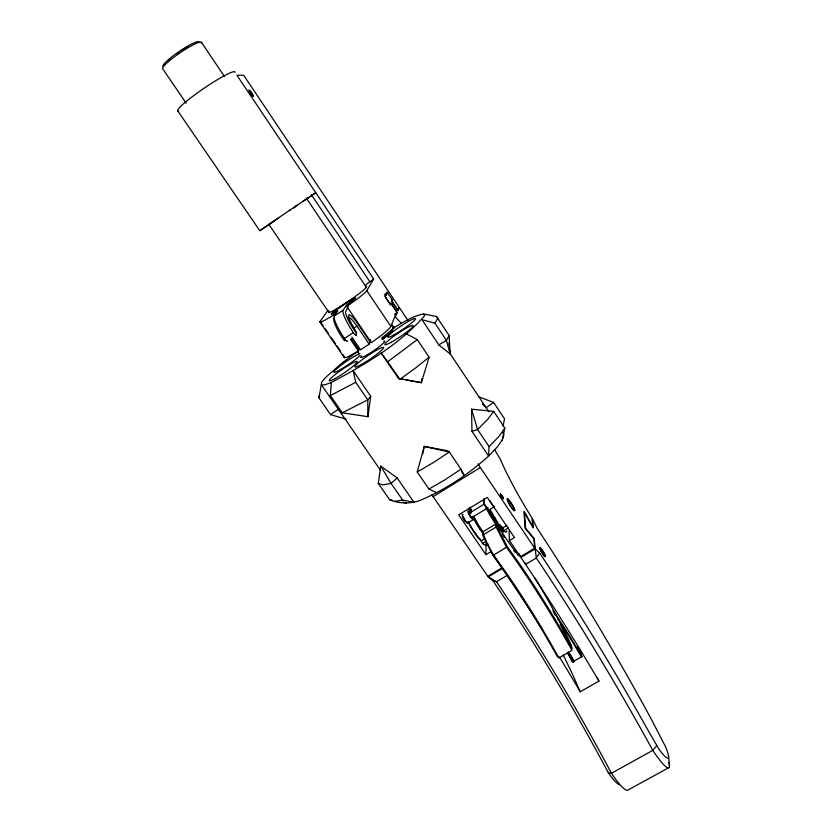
<?xml version="1.0" encoding="UTF-8"?>
<svg xmlns="http://www.w3.org/2000/svg" width="832" height="832" viewBox="0 0 832 832"><rect width="100%" height="100%" fill="white"/><g stroke="black" fill="none" stroke-linecap="round" stroke-linejoin="round"><path stroke-width="1.25" d="M431.954 494.78A8.466 1.716 58.4 0 0 433.15 496.631L487.77 576.285L501.904 567.83L490.901 551.689L485.93 554.674L486.075 545.126A22.474 4.264 58.8 0 0 485.909 543.525M471.588 409.209L471.962 431.34L488.592 456.082L497.058 447.252L502.268 439.93L504.858 428.158L493.678 411.372L471.588 409.209L477.599 429.541L489.06 446.638L488.592 456.082C469.456 473.398 447.803 488.072 424.216 498.618C413.358 503.974 400.712 504.4 389.574 499.689L378.29 483.413L380.786 466.128L397.166 477.953L413.899 502.206L402.657 500.126L394.191 501.363M367.89 416.686L367.765 399.87L355.711 382.304L353.257 370.802L370.718 396.313L367.89 416.686L342.264 412.776L330.377 395.574L331.334 382.491C364.863 364.53 399.526 344.604 424.642 315.682L423.686 314.007C412.339 315.838 402.678 322.93 392.725 328.255M421.73 378.799L421.335 382.668L398.528 378.518L381.108 352.82L399.994 379.267L415.553 367.983L429.104 357.23L417.29 339.612L406.526 333.923M346.237 419.214L330.574 414.617L318.968 397.873L319.332 394.826M333.986 318.302L333.757 319.852A20.374 3.962 56.8 0 0 343.21 339.03A2.683 0.53 56.8 0 0 344.999 340.725M318.968 397.873L321.682 382.294L325.385 377.655L341.432 363.49L355.753 352.695M503.048 426.452L504.546 418.818L493.667 402.449L478.41 396.677M422.687 454.022L424.258 446.399L447.502 450.746L449.301 452.015L460.959 469.206L464.37 475.613L461.562 471.474M370.666 339.622L369.21 344.136L360.526 349.762L358.332 348.878L351.239 338.478M417.206 471.983L424.258 446.399L449.301 452.015L433.098 462.738L417.206 471.983L428.896 489.039L436.706 492.679M429.104 357.23L421.335 382.668L406.13 379.902M502.268 439.93L503.932 434.585L502.674 432.557M520.426 555.422L520.333 555.693A12.74 2.174 58.9 0 1 515.861 552.136A56.243 9.37 58.7 0 1 501.602 531.752L496.798 524.722L497.214 527.124L507.354 546.718L518.305 562.13A227.77 45.666 60.1 0 1 567.684 640.744L572.073 648.523L571.178 644.873L565.937 634.036A145.87 27.394 59.5 0 0 537.961 583.014L534.893 577.949M384.332 294.85L387.421 292.833L385.393 296.951L390.156 304.054L390.707 302.838L397.238 312.562L395.377 317.117L401.336 323.294M390.832 326.362L396.729 312.042L391.102 303.649L390.551 304.866L384.873 296.4L387.036 292.042L392.6 300.331L392.059 301.517L397.644 309.826L398.861 306.862L243.714 75.306L236.902 75.234L373.693 279.053L366.798 290.67A28.402 2.226 -34.2 0 1 357.916 298.449L346.809 306.457L371.394 342.68L382.346 334.589A28.236 3.11 -34.2 0 0 390.832 326.362L366.798 290.67M392.09 299.801L391.56 300.986L398.029 310.627L399.298 307.518L407.94 320.414M370.573 341.203L369.21 344.136L356.949 326.082A13.322 2.475 56.9 0 0 348.161 317.512M342.815 354.432L344.271 356.574A28.236 3.11 -34.2 0 0 348.941 356.242L358.446 351.073L359.424 349.076M423.686 314.007L436.488 316.462L447.678 333.299L449.114 335.483L446.42 340.402L438.797 344.864L422.011 319.727L434.907 323.118L446.42 340.402L450.195 353.995L438.797 344.864M434.907 323.118L437.767 318.417L436.488 316.462M365.352 286.104L366.579 284.107L373.693 279.053M348.119 306.738L345.446 312.177A20.415 3.765 56.9 0 0 355.014 331.334L356.782 333.05L353.392 326.986A15.111 2.787 56.9 0 1 348.598 315.099A15.111 2.787 56.9 0 1 356.356 321.724L369.824 341.422M346.809 306.457L348.431 303.919L350.802 302.172A14.633 1.144 -34.2 0 0 353.007 298.75A14.633 1.144 -34.2 0 0 336.066 309.889A14.633 1.144 -34.2 0 0 333.684 313.425L335.598 312.354L333.84 314.974L324.449 320.434A28.402 2.226 -34.2 0 1 320.143 321.329L323.076 325.603M334.381 315.942L343.169 310.17L346.424 305.115L349.482 302.869A12.033 0.946 -34.2 0 0 352.03 299.686A12.033 0.946 -34.2 0 0 339.612 307.549L335.494 310.669A12.033 0.946 -34.2 0 0 335.41 312.104L337.823 310.773L334.381 315.942A22.173 4.285 56.8 0 0 344.427 338.447A4.493 0.884 56.8 0 0 347.474 340.933M539.604 552.916L536.307 558.002L525.595 564.387L520.874 557.43L535.174 548.87L534.279 538.845L525.564 528.362L524.41 512.377L533.302 527.904L532.48 518.742L537.191 528.341L547.643 544.336A586.466 127.109 60.8 0 1 651.373 719.295L665.548 746.772A29.536 4.337 60.3 0 1 658.83 748.966L648.409 730.954A675.022 157.269 61.9 0 0 549.744 568.194L539.604 552.916L535.174 548.87L536.307 558.002A657.062 155.366 61.9 0 1 652.787 750.35A38.303 5.73 60.3 0 0 668.086 767.946L669.178 767.468A38.303 5.73 60.3 0 0 668.897 762.486M320.143 321.329L328.078 310.17M504.858 428.158L498.867 436.509L489.06 446.638M493.678 411.372L487.531 419.536L477.599 429.541L471.962 431.34M370.718 396.313L367.765 399.87L342.264 412.776M656.656 745.784L652.787 750.35L611.468 773.271L608.275 772.658L600.309 757.817A666.39 193.398 63 0 0 503.121 595.868L492.96 580.746L488.228 576.94L502.362 568.495L507.094 575.422A651.851 177.32 62.6 0 1 535.995 619.414M397.166 477.953L391.102 483.413L382.762 484.869L378.29 483.413M417.29 339.612L387.972 361.546M177.601 110.625L259.782 230.714L279.24 217.433M493.667 402.449L486.169 407.711L482.539 404.175M330.574 414.617L338.312 409.25L341.63 413.005M274.893 220.386L268.57 224.775M306.727 198.973L315.796 192.733L294.518 207.054M275.465 219.95L290.108 210.007M293.634 207.896L296.182 206.118M289.411 210.517L297.45 205.026M272.251 222.373L259.782 230.714M273.322 221.645L275.465 220.199M302.973 201.354L307.424 198.411M460.959 469.206L444.798 479.898L428.896 489.039M353.683 328.203L356.949 326.082M344.427 338.447L353.35 332.644A4.493 0.842 56.9 0 0 355.961 335.546A4.493 0.842 56.9 0 0 355.909 333.819M394.368 314.434L397.238 312.562M433.15 496.631L480.324 467.553L534.716 548.205L520.416 556.754L509.423 540.54L509.09 531.242M469.019 513.344L484.234 504.067M471.661 517.67L487.968 507.738M467.605 523.11L473.252 519.678M488.852 510.182L494.541 506.719A5.086 0.863 58.6 0 1 491.161 502.85M483.226 534.841L496.07 527.072L495.57 524.16L482.799 531.898C486.793 546.229 496.028 558.636 504.691 570.627A226.127 48.35 60.2 0 1 558.917 657.966L572 650.395A226.689 45.604 60.1 0 0 517.618 562.9L506.511 547.269L496.07 527.072M485.462 544.658A20.81 3.931 58.8 0 1 482.466 543.566L481.198 540.873L484.942 538.616M506.802 530.754A20.883 3.567 58.7 0 1 503.63 530.785L502.33 528.102L507.042 525.252M482.466 543.566L486.21 541.299M503.63 530.785L508.342 527.935M486.075 545.126L488.02 543.951M509.423 540.54L514.426 537.524L487.271 497.401L458.713 514.852L485.93 554.674M493.542 555.069L506.511 547.269M507.094 575.422L496.496 581.745L492.96 580.746M559.406 656.937A651.851 177.32 62.6 0 1 575.442 683.654L580.206 691.798L598.936 681.106A175.583 32.469 59.6 0 0 597.449 677.726M355.711 382.304L330.377 395.574M669.178 767.468L627.318 790.4A38.054 6.895 60.9 0 1 611.468 773.271A649.99 185.151 62.9 0 0 506.407 596.513L496.496 581.745L488.228 576.94M331.334 382.491L324.636 384.883L321.391 384.79L380.775 470.662M389.574 499.689L392.122 500.105M398.528 378.518L403.603 379.444M403.333 502.154L406.442 503.266M503.1 532.241L502.216 531.638A20.873 3.588 58.7 0 1 499.876 529.277M500.136 526.531L503.266 528.694M502.84 498.295L503.038 497.671M391.477 324.542L394.722 327.85M484.567 502.154L484.276 501.852A5.086 0.884 58.6 0 0 483.933 503.433A5.086 0.884 58.6 0 0 487.344 509.007A5.086 0.884 58.6 0 0 488.862 509.35M502.559 497.994L503.412 498.836L502.809 497.193M501.155 494.603L500.302 493.771L500.666 494.926M486.606 507.354L487.76 507.894M501.041 494.322L501.488 495.019M502.226 497.588L502.674 498.285M497.026 526.178L499.2 529.214M501.426 494.811L502.642 496.704M502.289 497.796L501.509 496.527M608.275 772.658L610.47 775.788A29.318 5.387 60.9 0 0 619.632 784.586M402.657 500.126L391.102 483.413L380.786 466.128M325.26 328.806L328.193 333.081M331.115 337.345L335.504 343.751M336.96 345.894L340.621 351.229M320.008 322.119L344.261 357.552M186.212 103.251L162.812 68.942A23.504 3.39 -34.2 0 1 181.324 51.958A23.504 3.39 -34.2 0 1 201.479 43.181M268.85 224.39L328.817 312.302M351.863 337.054L360.526 349.762M350.48 339.394L358.446 351.073M201.396 42.255L224.536 76.627M306.249 198.006L366.267 287.165M391.685 325.01L393.848 328.214M494.374 449.415L500.354 459.264A81.942 11.502 58.6 0 0 528.081 511.638L532.043 518.045L532.823 526.822L523.952 511.316L525.148 528.143L533.874 538.647L534.716 548.205M311.438 194.813L369.949 281.882M449.436 352.622L488.925 411.861M485.774 506.126L486.19 506.771M353.35 332.644L350.158 327.694A22.204 4.118 56.9 0 1 343.169 310.17M501.831 495.394L502.247 496.038M501.873 497.214L501.072 495.903M573.477 662.282L567.372 652.527L572.312 662.106L582.036 656.5L577.221 646.838L581.173 653.411M581.693 656.136L571.667 639.444A121.846 22.162 60 0 0 559.915 620.89L555.194 613.839A121.846 22.162 60 0 0 552.843 610.418M581.766 657.353L571.314 639.954A118.05 21.466 60 0 0 557.617 618.509M569.941 653.931L573.945 660.608M568.131 652.049L573.997 661.835M598.936 681.106L594.142 672.953A655.138 163.478 62.2 0 0 525.595 564.387M557.554 656.926L553.197 649.147A227.146 48.734 60.2 0 0 503.942 570.71L492.96 555.37L482.955 535.756L482.602 533.322M502.528 496.642L502.975 497.338M500.729 495.258L501.176 495.955M500.198 525.221L503.173 530.93L502.59 530.535A20.041 3.432 58.7 0 1 487.126 507.728M501.322 528.819L502.507 531.107M485.056 504.826L485.389 505.461M563.16 654.971L565.854 660.379A175.011 35.35 59.7 0 1 580.206 691.798M565.5 634.67L565.802 635.294M566.29 636.282L568.235 640.255M500.469 494.697L500.895 495.404M484.432 500.968L484.006 498.545M471.328 512.439L470.018 507.083M518.898 553.301L519.272 555.162A11.908 2.038 58.9 0 1 519.189 555.412M448.864 343.044L449.166 345.478M449.748 350.345L450.195 353.995L449.114 335.483M668.574 756.423L669.448 765.617M167.929 61.225A17.93 2.61 -34.2 0 1 170.227 59.041M176.894 53.789A17.93 2.61 -34.2 0 1 178.828 52.437M181.782 50.461A17.93 2.61 -34.2 0 1 184.714 48.62M185.661 48.058A17.93 2.61 -34.2 0 1 188.365 46.53M163.218 66.456A21.767 3.172 -34.2 0 1 178.173 52.187A21.767 3.172 -34.2 0 1 198.942 41.746M365.685 287.061A22.599 1.716 -34.1 0 1 347.381 301.954A22.599 1.716 -34.1 0 1 329.472 311.376M387.171 334.797A17.118 1.945 -34.1 0 1 384.613 336.95M383.874 337.542A17.118 1.945 -34.1 0 1 382.262 338.77M392.6 327.038A22.443 2.517 -34.1 0 1 381.628 337.969M358.166 352.186A22.443 2.517 -34.1 0 1 356.034 352.196M392.194 329.347A20.779 2.361 -34.1 0 1 382.044 339.498M358.842 352.986A20.779 2.361 -34.1 0 1 358.342 352.643M462.904 516.703A2.954 0.572 58.7 0 0 463.237 518.544A2.954 0.572 58.7 0 0 465.358 521.56L465.878 521.57A2.954 0.572 58.7 0 0 465.837 521.248M480.324 467.553A8.538 1.383 58.3 0 1 478.005 463.767M536.692 620.516A651.851 177.32 62.6 0 1 541.913 628.742M178.734 111.082A34.622 3.879 -34.2 0 1 202.727 89.149A34.622 3.879 -34.2 0 1 235.04 72.394M344.77 339.716A2.683 0.53 56.8 0 1 344.947 340.174M467.657 522.257A5.065 0.978 58.7 0 1 466.045 521.986A5.065 0.978 58.7 0 1 462.644 516.422A5.065 0.978 58.7 0 1 463.102 514.79M481.198 540.873A17.482 3.307 58.8 0 1 468.104 521.966M476.424 534.352A14.154 2.673 58.8 0 1 475.093 532.542M480.563 539.531A15.818 2.985 58.8 0 1 476.642 535.246M474.396 532.137A15.818 2.985 58.8 0 1 470.08 525.065M469.456 523.89A15.818 2.985 58.8 0 1 468.322 521.602M465.327 520.322A2.954 0.572 58.7 0 1 464.911 519.74M464.495 519.095A2.954 0.572 58.7 0 1 464.11 518.44M463.788 517.795A2.954 0.572 58.7 0 1 463.549 517.223M472.618 517.057A5.065 0.946 58.7 0 1 472.503 519.355A5.065 0.946 58.7 0 1 468.603 513.635A5.065 0.946 58.7 0 1 468.728 511.347L470.205 512.418A20.831 3.838 58.8 0 1 469.144 509.142M471.006 513.313A19.167 3.526 58.8 0 1 469.768 508.206M482.279 531.835A15.829 2.912 58.8 0 1 480.022 528.715M479.461 527.873A15.829 2.912 58.8 0 1 478.327 526.126M477.786 525.242A15.829 2.912 58.8 0 1 473.938 518.19M478.036 525.054A14.165 2.61 58.8 0 1 474.604 518.752M482.498 532.719A17.493 3.224 58.8 0 1 473.283 517.618M470.922 511.451A17.493 3.224 58.8 0 1 470.673 509.538M472.025 516.911A2.954 0.551 58.7 0 1 471.494 517.473A2.954 0.551 58.7 0 1 469.352 514.145A2.954 0.551 58.7 0 1 469.508 513.011L469.851 513.354A2.954 0.551 58.7 0 1 470.246 513.822M502.33 528.102A17.534 2.995 58.7 0 1 489.746 510.037M495.581 518.731A14.196 2.423 58.7 0 1 494.239 516.672M492.929 514.55A14.196 2.423 58.7 0 1 491.712 512.408M503.017 527.696A15.87 2.714 58.7 0 1 499.907 524.961M497.827 522.413A15.87 2.714 58.7 0 1 493.345 515.788M492.804 514.894A15.87 2.714 58.7 0 1 490.017 509.86M490.495 501.717A5.086 0.863 58.6 0 1 489.934 500.614M499.221 528.528A20.873 3.588 58.7 0 1 486.096 507.863M484.297 503.818A20.873 3.588 58.7 0 1 483.194 500.562M482.903 531.658A20.831 3.817 58.7 0 1 473.907 516.724M471.619 511.555A20.831 3.817 58.7 0 1 470.558 508.279M482.851 532.688A19.989 3.671 58.7 0 1 473.002 516.339M553.675 611.915A146.796 27.664 59.5 0 1 555.734 615.732M560.342 624.489A146.796 27.664 59.5 0 1 564.938 633.547M514.998 552.084A55.411 9.266 58.7 0 1 513.874 550.628M504.514 537.451A55.411 9.266 58.7 0 1 502.736 534.758M518.305 555.454A11.908 2.038 58.9 0 1 517.951 555.225M525.98 564.252A10.005 1.685 59.1 0 1 525.054 562.765M383.708 341.141A14.529 1.706 -34.2 0 1 373.027 351.146A14.529 1.706 -34.2 0 1 361.535 355.982M388.731 334.183A16.286 1.862 -34.1 0 1 382.668 339.383M360.079 355.368A16.442 1.893 -34.3 0 1 339.269 370.271A16.442 1.893 -34.3 0 1 338.988 366.839A16.442 1.893 -34.3 0 1 359.944 353.704M253.157 95.961C247.166 91.156 249.35 87.433 253.157 95.961M508.342 499.491L507.842 499.106A6.698 1.05 58.6 0 0 510.151 505.419A6.698 1.05 58.6 0 0 514.602 510.12L513.531 507.187L508.342 499.491M544.18 555.922L543.494 555.079A5.429 0.842 59 0 1 539.677 547.872A5.429 0.842 59 0 1 543.119 551.45L543.826 552.666A5.429 0.842 59 0 1 544.18 555.922M543.067 551.502L542.381 550.42A5.013 0.78 59 0 0 539.895 548.205A5.013 0.78 59 0 0 542.745 553.894A5.013 0.78 59 0 0 545.22 556.098L545.085 555.516A5.013 0.78 59 0 0 543.067 551.502M249.496 91.634A3.89 0.572 55.4 0 0 253.313 96.429A3.89 0.572 55.4 0 0 250.64 91.551A3.89 0.572 55.4 0 0 249.496 91.634M507.738 500.999A7.114 1.123 58.6 0 0 514.363 510.817A7.114 1.123 58.6 0 0 510.879 502.528A7.114 1.123 58.6 0 0 507.738 500.999M334.849 378.685A16.921 1.997 -34.4 0 0 357.178 362.097A16.921 1.997 -34.4 0 0 337.782 372.57A16.921 1.997 -34.4 0 0 334.849 378.685M393.942 334.89A16.598 1.924 -34 0 0 415.418 318.937A16.598 1.924 -34 0 0 395.585 329.805A16.598 1.924 -34 0 0 393.942 334.89M391.071 342.358A17.066 2.038 -34 0 0 413.171 325.884A17.066 2.038 -34 0 0 392.798 336.981A17.066 2.038 -34 0 0 391.071 342.358M360.922 364.759A17.233 2.08 -34.2 0 0 383.479 347.953A17.233 2.08 -34.2 0 0 363.324 358.831A17.233 2.08 -34.2 0 0 360.922 364.759"/></g></svg>
